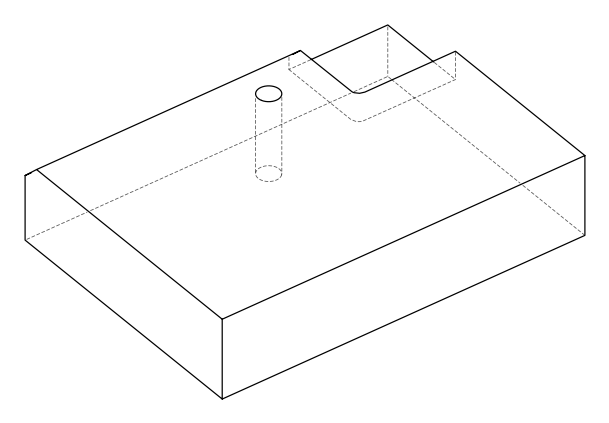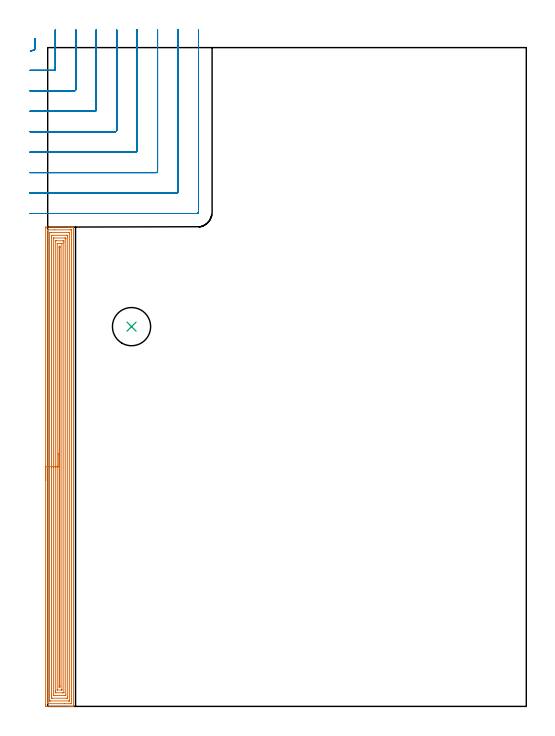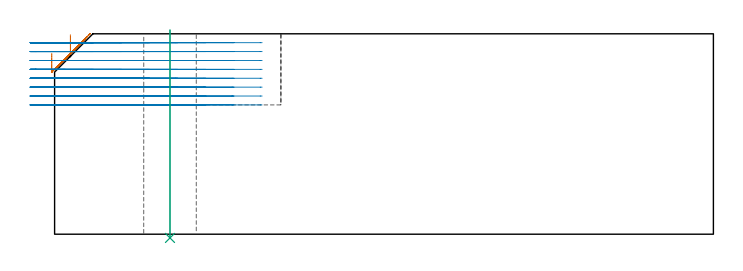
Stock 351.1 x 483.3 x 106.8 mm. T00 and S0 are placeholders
(PLAN: 3 operations, 2 tool changes, 45.1 min)
(1 AREA_MILL | FG_CHAMFER_SURFACE | UGT0205_001 | 22.74 min | 74807 mm3)
(2 MILL_CORNER_NOTCH_RECTANGULAR | CORNER_NOTCH_RECTANGULAR | UGT0201_094 | Follow Part, ap 5, ae 75% | 21.87 min | 599345 mm3)
(3 INDEXABLE_INSERT_DRILL_THROUGH_HOLE_FROM_SOLID | STEP1HOLE | NXT0302_027 | 0.44 min | 65687 mm3)
(TOOL UGT0205_001 | Chamfer Mill 20 x 3 x 45 deg. | D20 FL50 Z2)
(TOOL UGT0201_094 | End mill 20 mm | D20 FL38 Z4)
(TOOL NXT0302_027 | Index. Insert Drill 28mm [880-D2800L32-05] | D28 PA176 FL140 Z2)
(OP 1 AREA_MILL)
G17 G21 G94 G90
T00 M6
G54
G17 G0 G90 X-1.5 Y165.8 S1061 M3
G43 Z116.8 H0
Z96.4
G94 G1 Y165.838 Z95.528 F250.
Y165.952 Z94.663
Y166.141 Z93.812
Y166.403 Z92.98
Y166.737 Z92.174
Y167.14 Z91.4
Y167.609 Z90.664
Y168.14 Z89.972
Y168.729 Z89.329
Y169.372 Z88.74
Y170.064 Z88.208
Y170.8 Z87.74
Y171.574 Z87.337
Y172.38 Z87.003
Y173.212 Z86.741
Y174.064 Z86.552
Y174.928 Z86.438
Y175.8 Z86.4
Y350.976
X-1.496 Y351.388 Z86.402
X-1.492 Y351.59 Z86.406
X-1.286 Y351.6 Z86.611
X15.152 Z103.047
X17.536 Z105.43
X18.235 Z106.134
X18.52 Z106.419
X18.885 Y351.593 Z106.776
X18.897 Y351.591 Z106.788
X18.9 Y351.423 Z106.8
Y0.177
X18.897 Y0.009 Z106.788
X18.885 Y0.007 Z106.776
X18.519 Y0. Z106.419
X18.235 Z106.134
X17.536 Z105.43
X16.302 Z104.199
X15.768 Z103.663
X15.152 Z103.047
X-0.403 Z87.495
X-1.019 Y0.001 Z86.878
X-1.232 Y0.003 Z86.666
X-1.492 Y0.009 Z86.406
X-1.495 Y0.142 Z86.403
X-1.499 Y0.624 Z86.401
X-1.5 Y1.11 Z86.4
Y175.8
X-0.086 Z87.814
X-0.085 Y349.505 Z87.815
X-0.084 Y349.558 Z87.816
X-0.082 Y349.582 Z87.818
X-0.08 Y349.588 Z87.82
X-0.064 Y349.59 Z87.836
X0.343 Y349.599 Z88.243
X4.98 Y349.6 Z92.88
X16.652 Y349.599 Z104.552
X17.132 Y349.597 Z105.032
X17.369 Y349.59 Z105.269
X17.479 Y349.579 Z105.379
X17.485 Y349.24 Z105.385
Y349.189
Y2.095
X17.484 Y2.042 Z105.384
X17.482 Y2.018 Z105.382
X17.48 Y2.012 Z105.38
X17.464 Y2.01 Z105.364
X17.057 Y2.001 Z104.957
X12.42 Y2. Z100.32
X0.748 Y2.001 Z88.648
X0.268 Y2.003 Z88.168
X0.031 Y2.01 Z87.931
X-0.079 Y2.021 Z87.821
X-0.085 Y2.36 Z87.815
Y2.411
X-0.086 Y175.8 Z87.814
X1.328 Z89.228
X1.329 Y346.814 Z89.229
X1.331 Y347.401 Z89.231
X1.334 Y347.554 Z89.234
X1.335 Y347.584 Z89.235
X1.37 Y347.59 Z89.27
X1.438 Y347.597 Z89.338
X1.632 Y347.599 Z89.532
X2.319 Y347.6 Z90.219
X15.573 Y347.599 Z103.473
X15.768 Y347.595 Z103.668
X15.964 Y347.59 Z103.864
X16.065 Y347.576 Z103.965
X16.068 Y347.503 Z103.968
X16.069 Y347.401 Z103.969
X16.071 Y347.095 Z103.971
Y4.786
X16.069 Y4.199 Z103.969
X16.066 Y4.046 Z103.966
X16.065 Y4.016 Z103.965
X16.029 Y4.01 Z103.929
X15.962 Y4.003 Z103.862
X15.768 Y4.001 Z103.668
X15.081 Y4. Z102.981
X1.827 Y4.001 Z89.727
X1.632 Y4.005 Z89.532
X1.435 Y4.01 Z89.335
X1.335 Y4.024 Z89.235
X1.332 Y4.097 Z89.232
X1.33 Y4.199 Z89.23
X1.329 Y4.505 Z89.229
X1.328 Y175.8 Z89.228
X2.743 Z90.643
Y344.49
X2.744 Y344.72 Z90.644
X2.749 Y345.377 Z90.649
X2.753 Y345.59 Z90.653
X2.964 Y345.594 Z90.864
X3.412 Y345.6 Z91.312
X14.015 Z101.915
X14.439 Y345.594 Z102.339
X14.644 Y345.59 Z102.544
X14.65 Y345.473 Z102.55
X14.656 Y344.952 Z102.556
X14.657 Y344.72 Z102.557
Y344.057
Y7.11
X14.656 Y6.88 Z102.556
X14.651 Y6.223 Z102.551
X14.647 Y6.01 Z102.547
X14.436 Y6.006 Z102.336
X13.988 Y6. Z101.888
X3.385 Z91.285
X2.961 Y6.006 Z90.861
X2.756 Y6.01 Z90.656
X2.75 Y6.127 Z90.65
X2.744 Y6.648 Z90.644
X2.743 Y6.88 Z90.643
Y7.544
Y175.8
X4.157 Z92.057
Y343.059
X4.158 Y343.186 Z92.058
X4.162 Y343.439 Z92.062
X4.165 Y343.591 Z92.065
X4.2 Y343.594 Z92.1
X4.282 Y343.597 Z92.182
X4.506 Y343.6 Z92.406
X12.458 Z100.358
X13.118 Y343.596 Z101.018
X13.211 Y343.593 Z101.111
X13.233 Y343.591 Z101.133
X13.237 Y343.482 Z101.137
X13.241 Y343.313 Z101.141
X13.243 Y343.059 Z101.143
Y342.933
Y8.541
X13.242 Y8.414 Z101.142
X13.238 Y8.161 Z101.138
X13.234 Y8.009 Z101.134
X13.2 Y8.006 Z101.1
X13.118 Y8.003 Z101.018
X12.894 Y8. Z100.794
X4.942 Z92.842
X4.282 Y8.004 Z92.182
X4.188 Y8.007 Z92.088
X4.167 Y8.009 Z92.067
X4.162 Y8.118 Z92.062
X4.159 Y8.287 Z92.059
X4.157 Y8.794 Z92.057
Y175.8
X5.571 Z93.471
X5.572 Y341.387 Z93.472
X5.573 Y341.508 Z93.473
X5.576 Y341.567 Z93.476
X5.578 Y341.589 Z93.478
X5.605 Y341.594 Z93.505
X6.049 Y341.598 Z93.949
X6.483 Y341.6 Z94.383
X11.351 Y341.599 Z99.251
X11.789 Y341.596 Z99.689
X11.821 Y341.59 Z99.721
X11.823 Y341.561 Z99.723
X11.827 Y341.145 Z99.727
X11.829 Y340.662 Z99.729
Y340.251
X11.828 Y10.213 Z99.728
X11.827 Y10.092 Z99.727
X11.824 Y10.033 Z99.724
X11.822 Y10.011 Z99.722
X11.795 Y10.006 Z99.695
X11.351 Y10.002 Z99.251
X10.917 Y10. Z98.817
X6.049 Y10.001 Z93.949
X5.611 Y10.004 Z93.511
X5.579 Y10.01 Z93.479
X5.577 Y10.039 Z93.477
X5.573 Y10.455 Z93.473
X5.571 Y10.939 Z93.471
Y11.349
Y175.8
X6.985 Z94.885
X6.986 Y339.358 Z94.886
X6.99 Y339.567 Z94.89
X6.991 Y339.585 Z94.891
X7.05 Y339.59 Z94.95
X7.177 Y339.597 Z95.077
X7.337 Y339.599 Z95.237
X10.34 Z98.24
X10.367 Y339.597 Z98.267
X10.393 Y339.59 Z98.293
X10.408 Y339.583 Z98.308
X10.41 Y339.553 Z98.31
X10.414 Y339.411 Z98.314
Y12.243
X10.41 Y12.034 Z98.31
X10.409 Y12.016 Z98.309
X10.35 Y12.01 Z98.25
X10.223 Y12.003 Z98.123
X10.063 Y12.001 Z97.963
X7.06 Z94.96
X7.033 Y12.003 Z94.933
X7.007 Y12.01 Z94.907
X6.992 Y12.018 Z94.892
X6.99 Y12.047 Z94.89
X6.986 Y12.189 Z94.886
X6.985 Y175.8 Z94.885
X8.399 Z96.299
X8.4 Y336.676 Z96.3
X8.401 Y336.979 Z96.301
X8.407 Y337.57 Z96.307
X8.672 Y337.598 Z96.572
X8.7 Y337.597 Z96.6
X8.993 Y337.57 Z96.893
X8.998 Y337.269 Z96.898
X9. Y336.676 Z96.9
Y336.372
Y14.924
X8.999 Y14.621 Z96.899
X8.993 Y14.03 Z96.893
X8.728 Y14.002 Z96.628
X8.7 Y14.003 Z96.6
X8.406 Y14.03 Z96.306
X8.402 Y14.331 Z96.302
X8.4 Y14.924 Z96.3
X8.399 Y15.228 Z96.299
Y175.8
Y176.672 Z96.338
Y177.537 Z96.451
Y178.388 Z96.64
Y179.22 Z96.903
Y180.026 Z97.236
Y180.8 Z97.639
Y181.536 Z98.108
Y182.228 Z98.639
Y182.871 Z99.228
Y183.46 Z99.872
Y183.992 Z100.564
Y184.46 Z101.299
Y184.863 Z102.073
Y185.197 Z102.879
Y185.459 Z103.711
Y185.648 Z104.563
Y185.762 Z105.428
Y185.8 Z106.299
G0 Z116.8
M5
M2
(OP 2 MILL_CORNER_NOTCH_RECTANGULAR)
G17 G21 G94 G90
T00 M6
G54
G17 G0 G90 X-12.75 Y480.483 S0 M3
G43 Z116.8 H0
Z102.062
G94 G1 X-10. Y481.683 F250.
G3 X-9.4 Y482.591 R1.
G1 Y486.712
Y489.712
G0 Z116.8
X-13. Y466.6
Z102.062
G1 X-10.
X4.608 F500.
G3 X5.6 Y467.592 R1.
G1 Y493.3
Y496.3 F250.
G0 Z116.8
X-13. Y451.6
Z102.062
G1 X-10.
X19.607 F500.
G3 X20.6 Y452.593 R1.
G1 Y493.3
Y496.3 F250.
G0 Z116.8
X-13. Y436.6
Z102.062
G1 X-10.
X34.607 F500.
G3 X35.6 Y437.593 R1.
G1 Y493.3
Y496.3 F250.
G0 Z116.8
X-13. Y421.6
Z102.062
G1 X-10.
X49.606 F500.
G3 X50.6 Y422.594 R1.
G1 Y493.3
Y496.3 F250.
G0 Z116.8
X-13. Y406.6
Z102.062
G1 X-10.
X64.606 F500.
G3 X65.6 Y407.594 R1.
G1 Y493.3
Y496.3 F250.
G0 Z116.8
X-13. Y391.6
Z102.062
G1 X-10.
X79.606 F500.
G3 X80.6 Y392.594 R1.
G1 Y493.3
Y496.3 F250.
G0 Z116.8
X-13. Y376.6
Z102.062
G1 X-10.
X94.605 F500.
G3 X95.6 Y377.595 R1.
G1 Y493.3
Y496.3 F250.
G0 Z116.8
X-13. Y361.6
Z102.062
G1 X-10.
X109.605 F500.
G3 X110.6 Y362.595 R1.
G1 Y493.3
Y496.3 F250.
G0 Z116.8
X-12.75 Y480.483
Z97.325
G1 X-10. Y481.683
G3 X-9.4 Y482.591 R1.
G1 Y486.712
Y489.712
G0 Z116.8
X-13. Y466.6
Z97.325
G1 X-10.
X4.608 F500.
G3 X5.6 Y467.592 R1.
G1 Y493.3
Y496.3 F250.
G0 Z116.8
X-13. Y451.6
Z97.325
G1 X-10.
X19.607 F500.
G3 X20.6 Y452.593 R1.
G1 Y493.3
Y496.3 F250.
G0 Z116.8
X-13. Y436.6
Z97.325
G1 X-10.
X34.607 F500.
G3 X35.6 Y437.593 R1.
G1 Y493.3
Y496.3 F250.
G0 Z116.8
X-13. Y421.6
Z97.325
G1 X-10.
X49.606 F500.
G3 X50.6 Y422.594 R1.
G1 Y493.3
Y496.3 F250.
G0 Z116.8
X-13. Y406.6
Z97.325
G1 X-10.
X64.606 F500.
G3 X65.6 Y407.594 R1.
G1 Y493.3
Y496.3 F250.
G0 Z116.8
X-13. Y391.6
Z97.325
G1 X-10.
X79.606 F500.
G3 X80.6 Y392.594 R1.
G1 Y493.3
Y496.3 F250.
G0 Z116.8
X-13. Y376.6
Z97.325
G1 X-10.
X94.605 F500.
G3 X95.6 Y377.595 R1.
G1 Y493.3
Y496.3 F250.
G0 Z116.8
X-13. Y361.6
Z97.325
G1 X-10.
X109.605 F500.
G3 X110.6 Y362.595 R1.
G1 Y493.3
Y496.3 F250.
G0 Z116.8
X-12.75 Y480.483
Z92.587
G1 X-10. Y481.683
G3 X-9.4 Y482.591 R1.
G1 Y486.712
Y489.712
G0 Z116.8
X-13. Y466.6
Z92.587
G1 X-10.
X4.608 F500.
G3 X5.6 Y467.592 R1.
G1 Y493.3
Y496.3 F250.
G0 Z116.8
X-13. Y451.6
Z92.587
G1 X-10.
X19.607 F500.
G3 X20.6 Y452.593 R1.
G1 Y493.3
Y496.3 F250.
G0 Z116.8
X-13. Y436.6
Z92.587
G1 X-10.
X34.607 F500.
G3 X35.6 Y437.593 R1.
G1 Y493.3
Y496.3 F250.
G0 Z116.8
X-13. Y421.6
Z92.587
G1 X-10.
X49.606 F500.
G3 X50.6 Y422.594 R1.
G1 Y493.3
Y496.3 F250.
G0 Z116.8
X-13. Y406.6
Z92.587
G1 X-10.
X64.606 F500.
G3 X65.6 Y407.594 R1.
G1 Y493.3
Y496.3 F250.
G0 Z116.8
X-13. Y391.6
Z92.587
G1 X-10.
X79.606 F500.
G3 X80.6 Y392.594 R1.
G1 Y493.3
Y496.3 F250.
G0 Z116.8
X-13. Y376.6
Z92.587
G1 X-10.
X94.605 F500.
G3 X95.6 Y377.595 R1.
G1 Y493.3
Y496.3 F250.
G0 Z116.8
X-13. Y361.6
Z92.587
G1 X-10.
X109.605 F500.
G3 X110.6 Y362.595 R1.
G1 Y493.3
Y496.3 F250.
G0 Z116.8
X-12.75 Y480.483
Z87.85
G1 X-10. Y481.683
G3 X-9.4 Y482.591 R1.
G1 Y486.712
Y489.712
G0 Z116.8
X-13. Y466.6
Z87.85
G1 X-10.
X4.608 F500.
G3 X5.6 Y467.592 R1.
G1 Y493.3
Y496.3 F250.
G0 Z116.8
X-13. Y451.6
Z87.85
G1 X-10.
X19.607 F500.
G3 X20.6 Y452.593 R1.
G1 Y493.3
Y496.3 F250.
G0 Z116.8
X-13. Y436.6
Z87.85
G1 X-10.
X34.607 F500.
G3 X35.6 Y437.593 R1.
G1 Y493.3
Y496.3 F250.
G0 Z116.8
X-13. Y421.6
Z87.85
G1 X-10.
X49.606 F500.
G3 X50.6 Y422.594 R1.
G1 Y493.3
Y496.3 F250.
G0 Z116.8
X-13. Y406.6
Z87.85
G1 X-10.
X64.606 F500.
G3 X65.6 Y407.594 R1.
G1 Y493.3
Y496.3 F250.
G0 Z116.8
X-13. Y391.6
Z87.85
G1 X-10.
X79.606 F500.
G3 X80.6 Y392.594 R1.
G1 Y493.3
Y496.3 F250.
G0 Z116.8
X-13. Y376.6
Z87.85
G1 X-10.
X94.605 F500.
G3 X95.6 Y377.595 R1.
G1 Y493.3
Y496.3 F250.
G0 Z116.8
X-13. Y361.6
Z87.85
G1 X-10.
X109.605 F500.
G3 X110.6 Y362.595 R1.
G1 Y493.3
Y496.3 F250.
G0 Z116.8
X-12.75 Y480.483
Z83.112
G1 X-10. Y481.683
G3 X-9.4 Y482.591 R1.
G1 Y486.712
Y489.712
G0 Z116.8
X-13. Y466.6
Z83.112
G1 X-10.
X4.608 F500.
G3 X5.6 Y467.592 R1.
G1 Y493.3
Y496.3 F250.
G0 Z116.8
X-13. Y451.6
Z83.112
G1 X-10.
X19.607 F500.
G3 X20.6 Y452.593 R1.
G1 Y493.3
Y496.3 F250.
G0 Z116.8
X-13. Y436.6
Z83.112
G1 X-10.
X34.607 F500.
G3 X35.6 Y437.593 R1.
G1 Y493.3
Y496.3 F250.
G0 Z116.8
X-13. Y421.6
Z83.112
G1 X-10.
X49.606 F500.
G3 X50.6 Y422.594 R1.
G1 Y493.3
Y496.3 F250.
G0 Z116.8
X-13. Y406.6
Z83.112
G1 X-10.
X64.606 F500.
G3 X65.6 Y407.594 R1.
G1 Y493.3
Y496.3 F250.
G0 Z116.8
X-13. Y391.6
Z83.112
G1 X-10.
X79.606 F500.
G3 X80.6 Y392.594 R1.
G1 Y493.3
Y496.3 F250.
G0 Z116.8
X-13. Y376.6
Z83.112
G1 X-10.
X94.605 F500.
G3 X95.6 Y377.595 R1.
G1 Y493.3
Y496.3 F250.
G0 Z116.8
X-13. Y361.6
Z83.112
G1 X-10.
X109.605 F500.
G3 X110.6 Y362.595 R1.
G1 Y493.3
Y496.3 F250.
G0 Z116.8
X-12.75 Y480.483
Z78.375
G1 X-10. Y481.683
G3 X-9.4 Y482.591 R1.
G1 Y486.712
Y489.712
G0 Z116.8
X-13. Y466.6
Z78.375
G1 X-10.
X4.608 F500.
G3 X5.6 Y467.592 R1.
G1 Y493.3
Y496.3 F250.
G0 Z116.8
X-13. Y451.6
Z78.375
G1 X-10.
X19.607 F500.
G3 X20.6 Y452.593 R1.
G1 Y493.3
Y496.3 F250.
G0 Z116.8
X-13. Y436.6
Z78.375
G1 X-10.
X34.607 F500.
G3 X35.6 Y437.593 R1.
G1 Y493.3
Y496.3 F250.
G0 Z116.8
X-13. Y421.6
Z78.375
G1 X-10.
X49.606 F500.
G3 X50.6 Y422.594 R1.
G1 Y493.3
Y496.3 F250.
G0 Z116.8
X-13. Y406.6
Z78.375
G1 X-10.
X64.606 F500.
G3 X65.6 Y407.594 R1.
G1 Y493.3
Y496.3 F250.
G0 Z116.8
X-13. Y391.6
Z78.375
G1 X-10.
X79.606 F500.
G3 X80.6 Y392.594 R1.
G1 Y493.3
Y496.3 F250.
G0 Z116.8
X-13. Y376.6
Z78.375
G1 X-10.
X94.605 F500.
G3 X95.6 Y377.595 R1.
G1 Y493.3
Y496.3 F250.
G0 Z116.8
X-13. Y361.6
Z78.375
G1 X-10.
X109.605 F500.
G3 X110.6 Y362.595 R1.
G1 Y493.3
Y496.3 F250.
G0 Z116.8
X-12.75 Y480.483
Z73.637
G1 X-10. Y481.683
G3 X-9.4 Y482.591 R1.
G1 Y486.712
Y489.712
G0 Z116.8
X-13. Y466.6
Z73.637
G1 X-10.
X4.608 F500.
G3 X5.6 Y467.592 R1.
G1 Y493.3
Y496.3 F250.
G0 Z116.8
X-13. Y451.6
Z73.637
G1 X-10.
X19.607 F500.
G3 X20.6 Y452.593 R1.
G1 Y493.3
Y496.3 F250.
G0 Z116.8
X-13. Y436.6
Z73.637
G1 X-10.
X34.607 F500.
G3 X35.6 Y437.593 R1.
G1 Y493.3
Y496.3 F250.
G0 Z116.8
X-13. Y421.6
Z73.637
G1 X-10.
X49.606 F500.
G3 X50.6 Y422.594 R1.
G1 Y493.3
Y496.3 F250.
G0 Z116.8
X-13. Y406.6
Z73.637
G1 X-10.
X64.606 F500.
G3 X65.6 Y407.594 R1.
G1 Y493.3
Y496.3 F250.
G0 Z116.8
X-13. Y391.6
Z73.637
G1 X-10.
X79.606 F500.
G3 X80.6 Y392.594 R1.
G1 Y493.3
Y496.3 F250.
G0 Z116.8
X-13. Y376.6
Z73.637
G1 X-10.
X94.605 F500.
G3 X95.6 Y377.595 R1.
G1 Y493.3
Y496.3 F250.
G0 Z116.8
X-13. Y361.6
Z73.637
G1 X-10.
X109.605 F500.
G3 X110.6 Y362.595 R1.
G1 Y493.3
Y496.3 F250.
G0 Z116.8
X-12.75 Y480.483
Z68.9
G1 X-10. Y481.683
G3 X-9.4 Y482.591 R1.
G1 Y486.712
Y489.712
G0 Z116.8
X-13. Y466.6
Z68.9
G1 X-10.
X4.608 F500.
G3 X5.6 Y467.592 R1.
G1 Y493.3
Y496.3 F250.
G0 Z116.8
X-13. Y451.6
Z68.9
G1 X-10.
X19.607 F500.
G3 X20.6 Y452.593 R1.
G1 Y493.3
Y496.3 F250.
G0 Z116.8
X-13. Y436.6
Z68.9
G1 X-10.
X34.607 F500.
G3 X35.6 Y437.593 R1.
G1 Y493.3
Y496.3 F250.
G0 Z116.8
X-13. Y421.6
Z68.9
G1 X-10.
X49.606 F500.
G3 X50.6 Y422.594 R1.
G1 Y493.3
Y496.3 F250.
G0 Z116.8
X-13. Y406.6
Z68.9
G1 X-10.
X64.606 F500.
G3 X65.6 Y407.594 R1.
G1 Y493.3
Y496.3 F250.
G0 Z116.8
X-13. Y391.6
Z68.9
G1 X-10.
X79.606 F500.
G3 X80.6 Y392.594 R1.
G1 Y493.3
Y496.3 F250.
G0 Z116.8
X-13. Y376.6
Z68.9
G1 X-10.
X94.605 F500.
G3 X95.6 Y377.595 R1.
G1 Y493.3
Y496.3 F250.
G0 Z116.8
X-13. Y361.6
Z68.9
G1 X-10.
X109.605 F500.
G3 X110.6 Y362.595 R1.
G1 Y493.3
Y496.3 F250.
G0 Z116.8
M5
M2
(OP 3 INDEXABLE_INSERT_DRILL_THROUGH_HOLE_FROM_SOLID)
G17 G21 G94 G90
T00 M6
G54
G17 G0 G90 X61.5 Y278.6 S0 M3
G43 Z116.8 H1
G94 G81 G98 Z-1.989 F250. R108.8
G80
M5
M2
